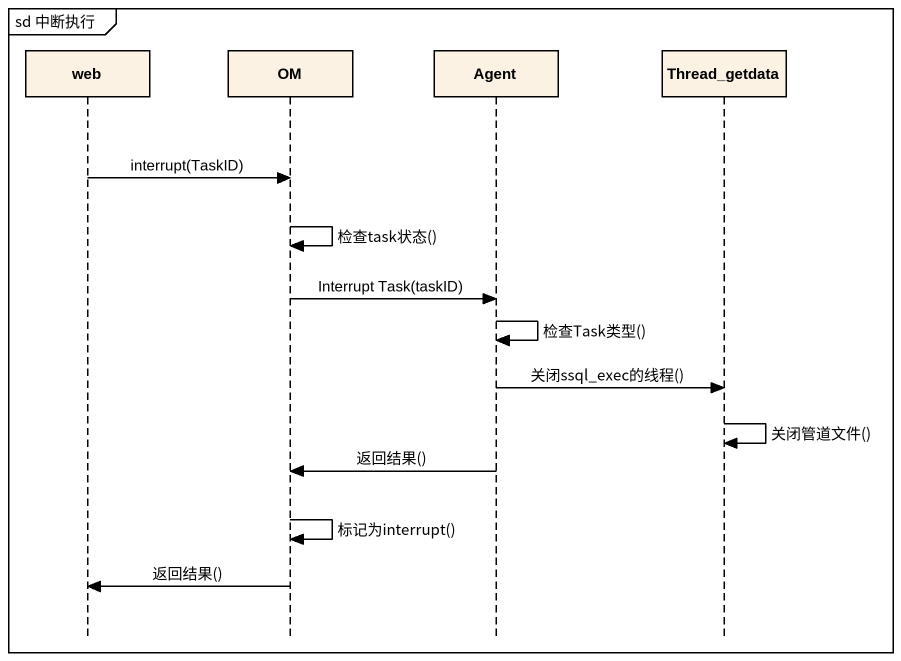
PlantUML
@startuml
mainframe sd 中断执行
hide footbox
participant web
participant OM
participant "Agent" as Agent_
participant Thread_getdata

web -> OM : interrupt(TaskID)
OM -> OM : 检查task状态()
OM -> Agent_ : Interrupt Task(taskID)
Agent_ -> Agent_ : 检查Task类型()
Agent_ -> Thread_getdata : 关闭ssql_exec的线程()
Thread_getdata -> Thread_getdata : 关闭管道文件()
Agent_ -> OM : 返回结果()
OM -> OM : 标记为interrupt()
OM -> web : 返回结果()
@enduml
